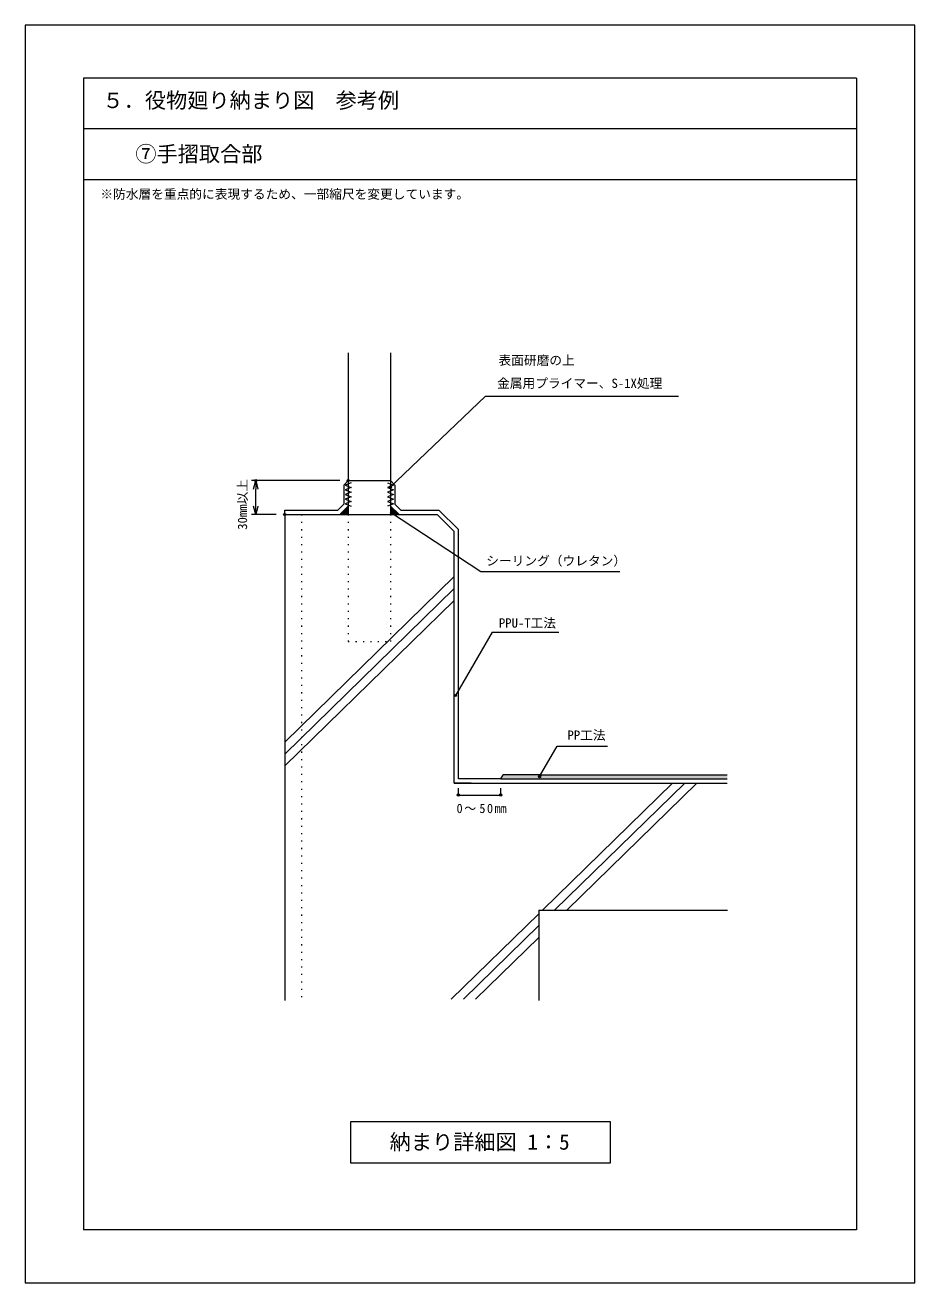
# Model space of a CAD drawing. Units: millimetres, scale not verified. Extents: x -612 to 438, y -780 to 705.
import ezdxf
from ezdxf.enums import TextEntityAlignment as Align

# ---------------------------------------------------------------- set-up
doc = ezdxf.new("R2010")
doc.units = ezdxf.units.MM
doc.header["$LTSCALE"] = 5
doc.header["$PDMODE"] = 32
doc.header["$PDSIZE"] = 2.5
doc.linetypes.add('DOTTED', pattern=[1.75, 0.25, -1.5])
for name, color, linetype, lineweight in [('0-0_Defpoints', 2, 'Continuous', 18), ('0-1_ウレタン濃グレー', 2, 'Continuous', 18), ('0-3_文字', 4, 'Continuous', 18), ('0-4_枠', 6, 'Continuous', 18), ('0-5_躯体', 4, 'Continuous', 18), ('0-6_0', 4, 'Continuous', 18)]:
    doc.layers.add(name, color=color, linetype=linetype, lineweight=lineweight)
doc.styles.add('ＭＳ ゴシック', font='')
doc.styles.get('ＭＳ ゴシック').set_extended_font_data('MS Gothic')

msp = doc.modelspace()

# ---------------------------------------------------------------- linework, layer by layer
at = {"layer": '0-0_Defpoints', "color": 4}
msp.add_line((-105.489, -189.822), (-105.487, 107.34), dxfattribs=at)
at = {"layer": '0-0_Defpoints'}
for p, q in [((-100.489, -167.751), (-100.489, 109.411)), ((-85.49, -189.822), (-105.489, -189.822)), ((-105.489, -189.822), (216.861, -189.822)), ((-50.489, -184.822), (-100.489, -184.822)), ((-50.489, -184.822), (-47.796, -180.156)), ((-50.489, -184.822), (-33.405, -184.822)), ((-50.489, -184.822), (-0.489, -184.822)), ((-50.489, -184.822), (216.861, -184.822)), ((-2.619, -180.15), (-47.796, -180.15)), ((-2.619, -180.15), (216.861, -180.15))]:
    msp.add_line(p, q, dxfattribs=at)
at = {"layer": '0-0_Defpoints', "color": 7}
msp.add_lwpolyline([(-611.763, -779.903), (438.237, -779.903), (438.237, 705.097), (-611.763, 705.097)], close=True, dxfattribs=at)
at = {"layer": '0-0_Defpoints', "color": 4}
for p in [(-339.664, 167.34), (-230.489, 167.34), (-305.489, 127.34)]:
    msp.add_point(p, dxfattribs=at)
at = {"layer": '0-0_Defpoints', "color": 7}
msp.add_solid([(-47.796, -180.15), (-50.489, -184.822), (216.861, -180.15), (216.861, -184.822)], dxfattribs=at)
at = {"layer": '0-1_ウレタン濃グレー'}
msp.add_line((-100.489, -184.822), (-100.489, 109.411), dxfattribs=at)
at = {"layer": '0-3_文字'}
for p, q in [((-55.784, 267.189), (159.395, 267.189)), ((-240.489, 167.34), (-344.664, 167.34)), ((-339.664, 137.34), (-339.664, 157.34)), ((-315.489, 127.34), (-344.664, 127.34)), ((-61.443, 60.188), (90.215, 60.188)), ((-60.687, -11.521), (-103.955, -86.462))]:
    msp.add_line(p, q, dxfattribs=at)
for points in [[(-173.37, 166.648), (-68.284, 267.189), (-55.784, 267.189)], [(-168.091, 121.86), (-73.943, 60.188), (-61.443, 60.188)], [(-60.687, -11.521), (-48.187, -11.521), (18.247, -11.521)]]:
    msp.add_lwpolyline(points, dxfattribs=at)
msp.add_lwpolyline([(-227.49, -589.331), (78.534, -589.331), (78.534, -638.558), (-227.49, -638.558)], close=True, dxfattribs=at)
for p in [(-180.596, 159.735), (-179.221, 129.151), (-103.955, -86.462), (-4.613, -182.184)]:
    msp.add_point(p, dxfattribs=at)
at = {"layer": '0-3_文字', "color": 3}
for points in [[(-240.489, 127.34), (-230.489, 127.34), (-230.489, 137.34)], [(-180.489, 137.34), (-180.489, 127.34), (-170.489, 127.34)]]:
    msp.add_solid(points, dxfattribs=at)
at = {"layer": '0-4_枠'}
for p, q in [((-543.013, 642.597), (-543.013, -717.403)), ((369.487, 642.597), (-543.013, 642.597)), ((369.487, 642.597), (369.487, -717.403)), ((369.487, 582.597), (-543.013, 582.597)), ((369.487, 522.597), (-543.013, 522.597)), ((369.487, -717.403), (-543.013, -717.403))]:
    msp.add_line(p, q, dxfattribs=at)
at = {"layer": '0-5_躯体', "color": 7}
for p, q in [((-230.489, 318.243), (-230.489, 127.34)), ((-180.489, 318.243), (-180.489, 127.34))]:
    msp.add_line(p, q, dxfattribs=at)
at = {"layer": '0-5_躯体', "color": 2}
for p, q in [((-230.489, 167.34), (-235.489, 162.134)), ((-180.489, 167.34), (-175.489, 162.134)), ((-235.489, 162.134), (-235.489, 139.411)), ((-175.489, 162.134), (-175.489, 139.411)), ((-235.489, 139.411), (-242.561, 132.34)), ((-240.489, 127.34), (-230.489, 137.34)), ((-170.489, 127.34), (-180.489, 137.34)), ((-175.489, 139.411), (-168.418, 132.34)), ((-168.418, 132.34), (-123.418, 132.34)), ((-123.418, 132.34), (-100.489, 109.411))]:
    msp.add_line(p, q, dxfattribs=at)
at = {"layer": '0-5_躯体'}
for p, q in [((-230.489, 167.34), (-180.489, 167.34)), ((-305.489, 127.34), (-305.489, -446.388)), ((-305.489, 127.34), (-285.489, 127.34)), ((-285.489, 127.34), (-125.489, 127.34)), ((-125.489, 127.34), (-105.489, 107.34)), ((-305.489, -141.577), (-105.489, 53.914)), ((-305.489, -155.561), (-105.489, 39.931)), ((-305.489, -169.544), (-105.489, 25.947)), ((-4.613, -182.184), (16.244, -146.059)), ((16.244, -146.059), (75.687, -146.059)), ((-1.151, -339.822), (152.309, -189.822)), ((13.155, -339.822), (166.615, -189.822)), ((27.462, -339.822), (180.921, -189.822)), ((-100.489, -203.927), (-100.489, -195.842)), ((-100.489, -203.927), (-50.489, -203.927)), ((-50.489, -203.927), (-50.489, -195.842)), ((-5.489, -339.822), (216.959, -339.822)), ((-5.489, -339.822), (-5.489, -446.388)), ((-108.861, -445.104), (-5.489, -344.063)), ((-94.48, -445.031), (-5.489, -358.046)), ((-80.1, -444.958), (-5.489, -372.03))]:
    msp.add_line(p, q, dxfattribs=at)
at = {"layer": '0-5_躯体', "linetype": 'DOTTED'}
msp.add_line((-285.489, 127.34), (-285.489, -446.388), dxfattribs=at)
at = {"layer": '0-5_躯体', "color": 7, "linetype": 'DOTTED'}
for p, q in [((-230.489, 127.34), (-230.489, -22.66)), ((-180.489, 127.34), (-180.489, -22.66)), ((-230.489, -22.66), (-180.489, -22.66))]:
    msp.add_line(p, q, dxfattribs=at)
at = {"layer": '0-5_躯体'}
for points in [[(-226.989, 164.597), (-233.989, 161.847), (-226.989, 159.097), (-233.989, 156.347), (-226.989, 153.597), (-233.989, 150.847), (-226.989, 148.097), (-233.989, 145.347), (-226.989, 142.597), (-233.989, 139.847), (-226.989, 137.097)], [(-183.989, 164.597), (-176.989, 161.847), (-183.989, 159.097), (-176.989, 156.347), (-183.989, 153.597), (-176.989, 150.847), (-183.989, 148.097), (-176.989, 145.347), (-183.989, 142.597), (-176.989, 139.847), (-183.989, 137.097)]]:
    msp.add_lwpolyline(points, dxfattribs=at)
at = {"layer": '0-5_躯体', "color": 2}
msp.add_lwpolyline([(-305.489, 127.34), (-305.489, 132.34), (-242.561, 132.34)], dxfattribs=at)
at = {"layer": '0-5_躯体'}
for p in [(-100.489, -203.927), (-50.489, -203.927)]:
    msp.add_point(p, dxfattribs=at)
at = {"layer": '0-6_0'}
for p, q in [((-339.664, 167.34), (-339.664, 157.34)), ((-180.596, 159.735), (-173.37, 166.648)), ((-339.664, 127.34), (-339.664, 137.34)), ((-179.221, 129.151), (-168.091, 121.86))]:
    msp.add_line(p, q, dxfattribs=at)
for points in [[(-342.343, 157.34), (-339.664, 167.34), (-336.984, 157.34)], [(-336.984, 137.34), (-339.664, 127.34), (-342.343, 137.34)]]:
    msp.add_lwpolyline(points, dxfattribs=at)

# ---------------------------------------------------------------- texts
at = {"layer": '0-3_文字', "color": 7, "style": 'ＭＳ ゴシック'}
for s, height, p in [('５．役物廻り納まり図\u3000参考例', 18.33, (-520.45, 601.667)), ('⑦手摺取合部\u3000', 18.33, (-481.713, 538.344)), ('※防水層を重点的に表現するため、一部縮尺を変更しています。', 11, (-523.024, 496.834)), ('表面研磨の上', 11, (-53.174, 300.644)), ('金属用プライマー、S-1X処理', 11, (-54.81, 273.468)), ('シーリング（ウレタン）', 11, (-67.616, 63.825)), ('PPU-T工法', 11, (-52.643, -9.584)), ('PP工法', 11, (28.29, -142.017)), ('納まり詳細図 1：5', 18.33, (-181.599, -628.195))]:
    msp.add_text(s, height=height, dxfattribs=at).set_placement(p, align=Align.BOTTOM_LEFT)
msp.add_text('30mm以上', height=11, rotation=90, dxfattribs=at).set_placement((-346.566, 109.271), align=Align.BOTTOM_LEFT)
at = {"layer": '0-5_躯体', "color": 7, "insert": (-102.585, -225.401), "char_height": 11, "attachment_point": 7, "style": 'ＭＳ ゴシック'}
msp.add_mtext('\\T1.26;\\W0.95;0～50㎜', dxfattribs=at)

doc.saveas('drawing.dxf')
